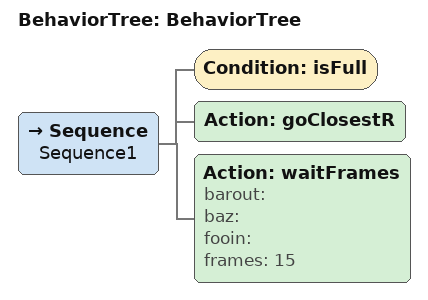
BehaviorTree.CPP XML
<?xml version="1.0"?>
<root main_tree_to_execute="BehaviorTree">
    <BehaviorTree ID="BehaviorTree">
        <Sequence name="Sequence1">
            <Condition ID="isFull"/>
            <Action ID="goClosestR"/>
            <Action ID="waitFrames" barout="" baz="" fooin="" frames="15"/>
        </Sequence>
    </BehaviorTree>
</root>
